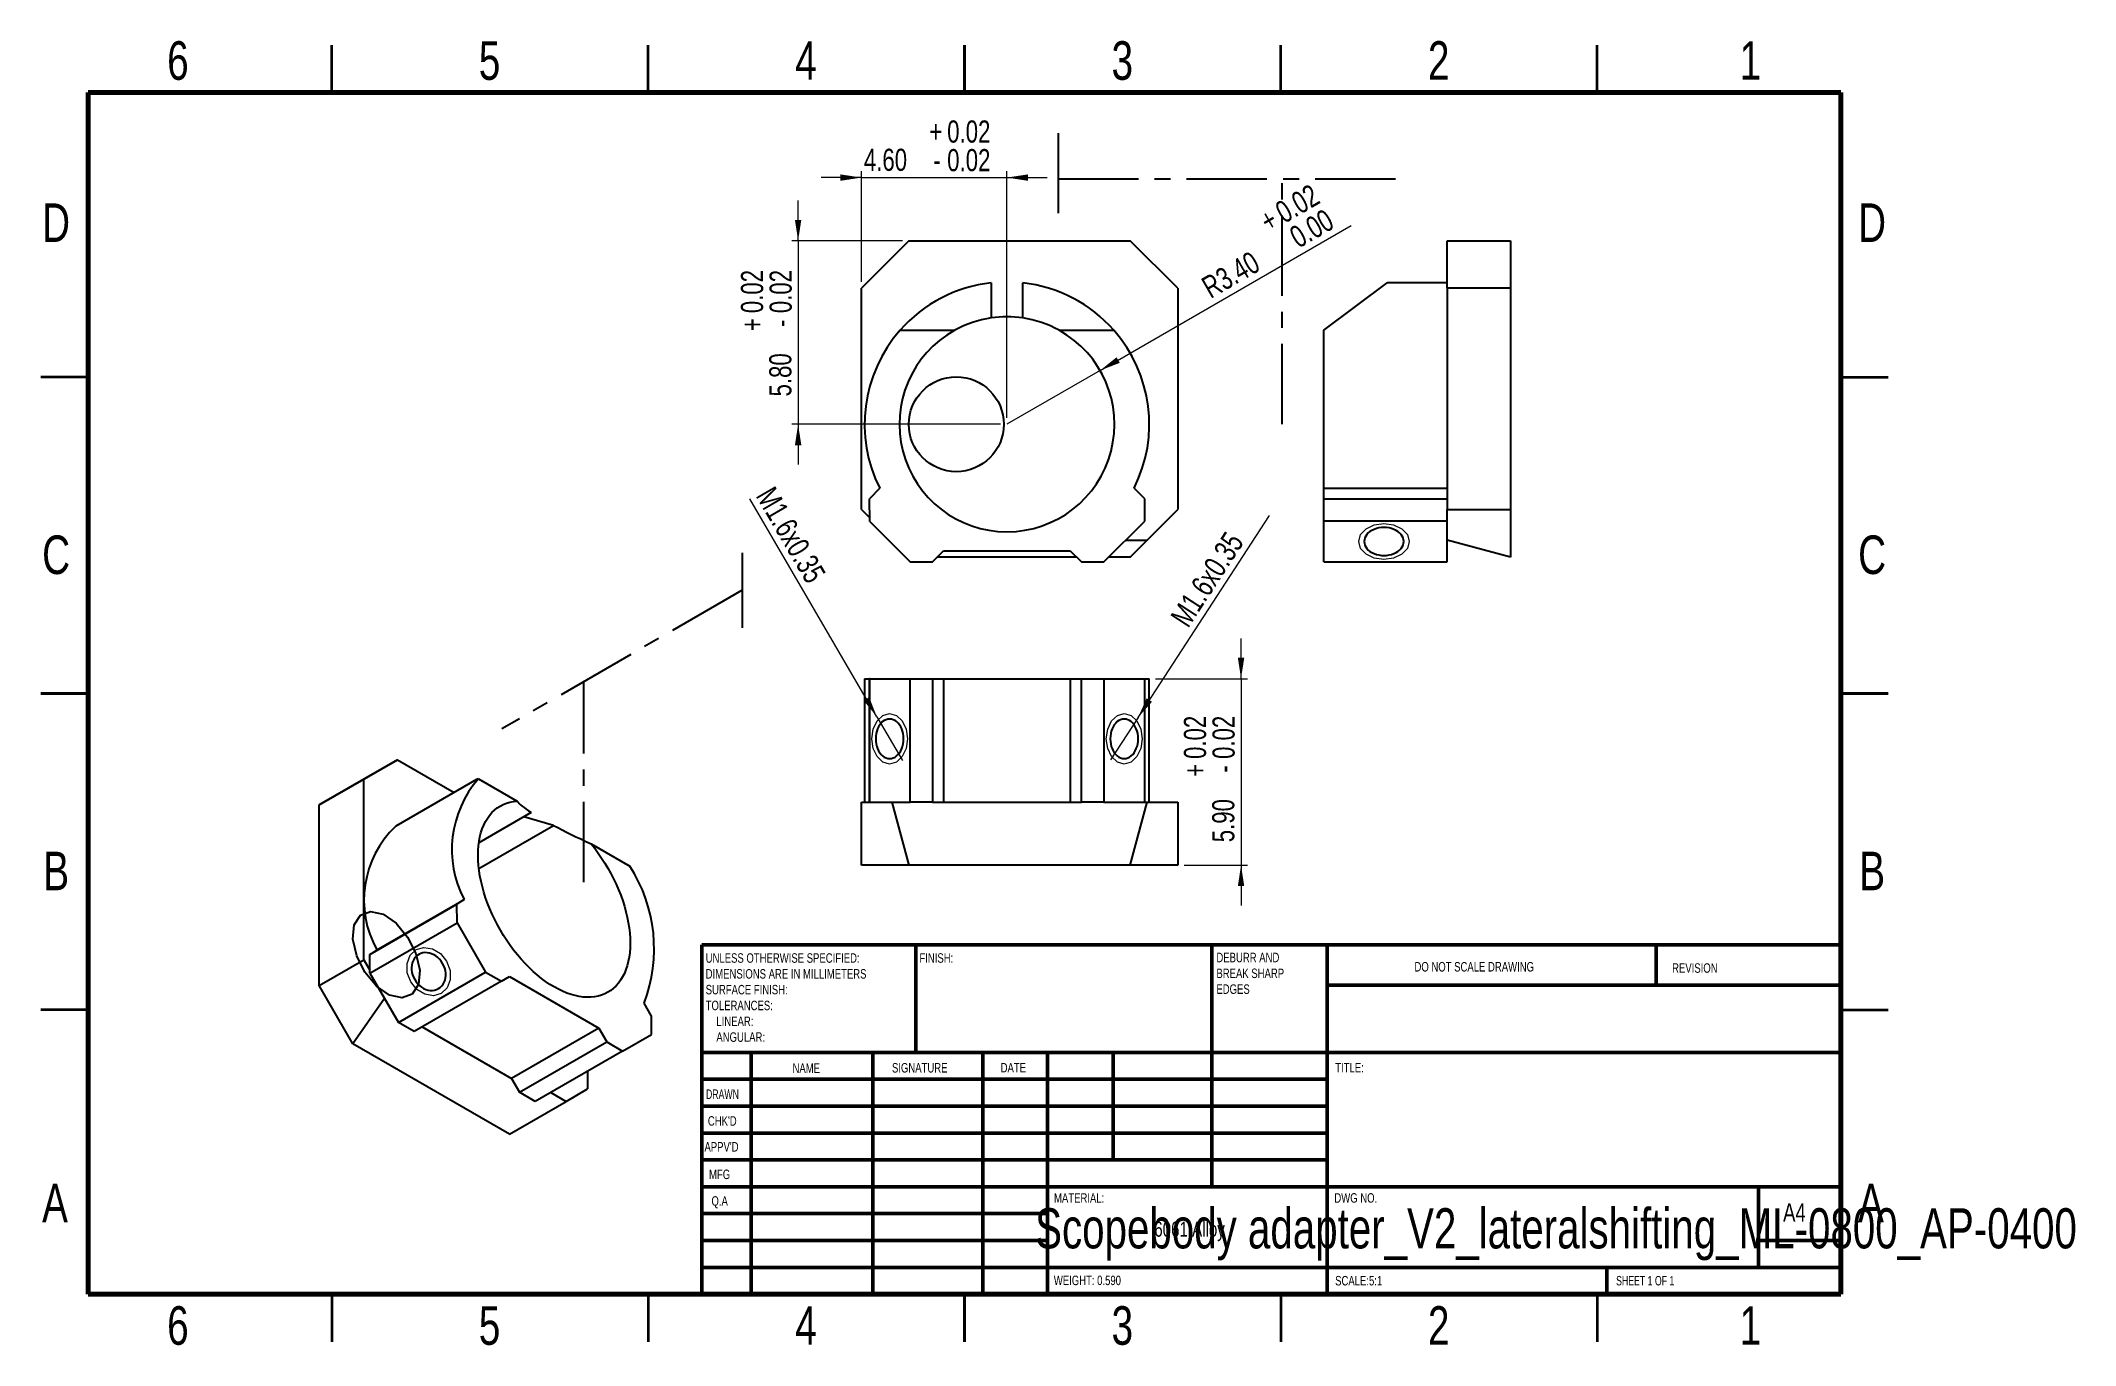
# Model space of a CAD drawing. Header units: millimetres. Extents: x 2 to 324, y 2 to 208.
import ezdxf

# ---------------------------------------------------------------- set-up
doc = ezdxf.new("R2010")
doc.units = ezdxf.units.MM
doc.linetypes.add('CENTERX2', pattern=[20.32, 12.7, -2.54, 2.54, -2.54])
doc.styles.add('SLDTEXTSTYLE0', font='TXT', dxfattribs={"width": 0.75})
doc.styles.add('SLDTEXTSTYLE1', font='TXT', dxfattribs={"width": 0.686449})
doc.styles.add('SLDTEXTSTYLE2', font='TXT', dxfattribs={"width": 0.6875})
doc.dimstyles.new('SLDDIMSTYLE0', dxfattribs={"dimtxt": 3.5, "dimasz": 3.302, "dimexe": 0, "dimexo": 0.0625, "dimgap": 0.875, "dimtad": 1, "dimlfac": 0.2, "dimrnd": 1e-09, "dimzin": 4, "dimdsep": 46, "dimtxsty": 'SLDTEXTSTYLE0', "dimsah": 1, "dimcen": 0.09, "dimadec": 0, "dimazin": 1, "dimtol": 1, "dimtp": 0.02, "dimtm": 0.02, "dimtfac": 1, "dimtmove": 0, "dimatfit": 0, "dimfxl": 0, "dimfrac": 2, "dimtolj": 1, "dimarcsym": 0})
doc.dimstyles.new('SLDDIMSTYLE1', dxfattribs={"dimtxt": 3.5, "dimasz": 3.302, "dimexe": 0, "dimexo": 0.0625, "dimgap": 0.875, "dimtad": 1, "dimlfac": 0.2, "dimrnd": 1e-09, "dimzin": 4, "dimdsep": 46, "dimtxsty": 'SLDTEXTSTYLE0', "dimsah": 1, "dimcen": 0, "dimadec": 0, "dimazin": 1, "dimtol": 1, "dimtp": 0.02, "dimtfac": 1, "dimtofl": 0, "dimtmove": 0, "dimatfit": 3, "dimfxl": 0, "dimfrac": 2, "dimtolj": 1, "dimtzin": 0, "dimarcsym": 0})
doc.dimstyles.new('SLDDIMSTYLE2', dxfattribs={"dimtxt": 3.5, "dimasz": 3.302, "dimexe": 0, "dimexo": 0.0625, "dimgap": 0.875, "dimtad": 1, "dimlfac": 0.2, "dimrnd": 1e-09, "dimzin": 12, "dimdsep": 46, "dimtxsty": 'SLDTEXTSTYLE0', "dimblk1": 'NONE', "dimsah": 1, "dimcen": 0, "dimadec": 0, "dimazin": 3, "dimtfac": 1, "dimtmove": 0, "dimatfit": 3, "dimldrblk": 'NONE', "dimfxl": 0, "dimfrac": 2, "dimtolj": 1, "dimtzin": 12, "dimarcsym": 0})

# ---------------------------------------------------------------- blocks, each defined once
blk = doc.blocks.new('SW_NOTE_0')
at = {"color": 0, "linetype": 'Continuous', "lineweight": 0, "char_height": 1.5, "attachment_point": 1, "style": 'SLDTEXTSTYLE0'}
for s, insert in [('UNLESS OTHERWISE SPECIFIED:', (0, 1.93)), ('SURFACE FINISH:', (0, -3.07)), ('DIMENSIONS ARE IN MILLIMETERS', (0, -0.57)), ('TOLERANCES:', (0, -5.57)), ('LINEAR:', (1.69, -8.07)), ('ANGULAR:', (1.69, -10.57))]:
    blk.add_mtext(s, dxfattribs=dict(at, insert=insert))
blk = doc.blocks.new('SW_NOTE_0_1')
at = {"color": 0, "linetype": 'Continuous', "lineweight": 0, "char_height": 1.5, "attachment_point": 1, "style": 'SLDTEXTSTYLE0'}
for s, insert in [('DEBURR AND', (0, 1.93)), ('BREAK SHARP', (0, -0.57)), ('EDGES', (0, -3.07))]:
    blk.add_mtext(s, dxfattribs=dict(at, insert=insert))
blk = doc.blocks.new('_D')
at = {"color": 7, "linetype": 'Continuous', "lineweight": 0}
for p, q in [((122.2, 176.56), (122.2, 182.91)), ((138.7, 176.56), (121.2, 176.56)), ((122.2, 176.56), (122.2, 147.56)), ((154.2, 147.56), (121.2, 147.56)), ((122.2, 147.56), (122.2, 141.21))]:
    blk.add_line(p, q, dxfattribs=at)
at = {"color": 7, "linetype": 'Continuous', "lineweight": 18}
for points in [[(122.2, 176.56), (122.71, 179.86), (121.7, 179.86)], [(122.2, 147.56), (121.7, 144.25), (122.71, 144.25)]]:
    blk.add_solid(points, dxfattribs=at)
at = {"color": 7, "linetype": 'Continuous', "lineweight": 18, "char_height": 3.5, "attachment_point": 1, "rotation": 90, "style": 'SLDTEXTSTYLE0'}
for s, insert in [('0.02', (113.17, 165.12)), ('0.02', (117.69, 165.12)), ('+', (113.17, 162.29)), ('-', (117.69, 162.93)), ('5.80', (117.64, 151.95))]:
    blk.add_mtext(s, dxfattribs=dict(at, insert=insert))
blk = doc.blocks.new('_D_1')
at = {"color": 7, "linetype": 'Continuous', "lineweight": 0}
for p, q in [((132.2, 186.56), (125.85, 186.56)), ((132.2, 170.06), (132.2, 187.56)), ((132.2, 186.56), (155.2, 186.56)), ((155.2, 148.56), (155.2, 187.56)), ((155.2, 186.56), (161.55, 186.56))]:
    blk.add_line(p, q, dxfattribs=at)
at = {"color": 7, "linetype": 'Continuous', "lineweight": 18}
for points in [[(132.2, 186.56), (128.9, 187.06), (128.9, 186.05)], [(155.2, 186.56), (158.51, 186.05), (158.51, 187.06)]]:
    blk.add_solid(points, dxfattribs=at)
at = {"color": 7, "linetype": 'Continuous', "lineweight": 18, "char_height": 3.5, "attachment_point": 1, "style": 'SLDTEXTSTYLE0'}
for s, insert in [('+', (142.94, 195.59)), ('0.02', (145.76, 195.59)), ('4.60', (132.59, 191.12)), ('0.02', (145.76, 191.07)), ('-', (143.58, 191.07))]:
    blk.add_mtext(s, dxfattribs=dict(at, insert=insert))
blk = doc.blocks.new('_D_2')
at = {"color": 7, "linetype": 'Continuous', "lineweight": 0}
for q in [(209.61, 178.97), (155.2, 147.56)]:
    blk.add_line((169.93, 156.06), q, dxfattribs=at)
at = {"color": 7, "linetype": 'Continuous', "lineweight": 18}
blk.add_solid([(169.93, 156.06), (173.04, 157.27), (172.53, 158.15)], dxfattribs=at)
at = {"color": 7, "linetype": 'Continuous', "lineweight": 18, "char_height": 3.5, "attachment_point": 1, "rotation": 30, "style": 'SLDTEXTSTYLE0'}
for s, insert in [('0.02', (197.26, 182.25)), ('+', (194.81, 180.84)), ('0.00', (199.52, 178.33)), ('R3.40', (185.63, 170.38))]:
    blk.add_mtext(s, dxfattribs=dict(at, insert=insert))
blk = doc.blocks.new('_D_3')
at = {"color": 7, "linetype": 'Continuous', "lineweight": 0}
for p, q in [((192.2, 107.33), (192.2, 113.68)), ((178.7, 107.33), (193.2, 107.33)), ((192.2, 107.33), (192.2, 77.83)), ((183.2, 77.83), (193.2, 77.83)), ((192.2, 77.83), (192.2, 71.48))]:
    blk.add_line(p, q, dxfattribs=at)
at = {"color": 7, "linetype": 'Continuous', "lineweight": 18}
for points in [[(192.2, 107.33), (192.71, 110.63), (191.7, 110.63)], [(192.2, 77.83), (191.7, 74.53), (192.71, 74.53)]]:
    blk.add_solid(points, dxfattribs=at)
at = {"color": 7, "linetype": 'Continuous', "lineweight": 18, "char_height": 3.5, "attachment_point": 1, "rotation": 90, "style": 'SLDTEXTSTYLE0'}
for s, insert in [('0.02', (183.17, 94.64)), ('0.02', (187.69, 94.64)), ('+', (183.17, 91.81)), ('-', (187.69, 92.45)), ('5.90', (187.64, 81.47))]:
    blk.add_mtext(s, dxfattribs=dict(at, insert=insert))
blk = doc.blocks.new('_D_4')
at = {"color": 7, "linetype": 'Continuous', "lineweight": 0}
for q in [(114.56, 135.76), (138.68, 94.38)]:
    blk.add_line((134.66, 101.29), q, dxfattribs=at)
at = {"color": 7, "linetype": 'Continuous', "lineweight": 18}
blk.add_solid([(134.66, 101.29), (133.43, 104.4), (132.55, 103.88)], dxfattribs=at)
at = {"color": 7, "linetype": 'Continuous', "lineweight": 18, "insert": (118.45, 138.02), "char_height": 3.5, "attachment_point": 1, "rotation": 300.24, "style": 'SLDTEXTSTYLE0'}
blk.add_mtext('M1.6x0.35', dxfattribs=at)
blk = doc.blocks.new('_None')
blk = doc.blocks.new('_D_5')
at = {"color": 7, "linetype": 'Continuous', "lineweight": 0}
for q in [(196.68, 133.14), (171.56, 94.48)]:
    blk.add_line((175.92, 101.19), q, dxfattribs=at)
at = {"color": 7, "linetype": 'Continuous', "lineweight": 18}
blk.add_solid([(175.92, 101.19), (178.14, 103.68), (177.29, 104.23)], dxfattribs=at)
at = {"color": 7, "linetype": 'Continuous', "lineweight": 18, "insert": (180.9, 117.11), "char_height": 3.5, "attachment_point": 1, "rotation": 56.9816, "style": 'SLDTEXTSTYLE0'}
blk.add_mtext('M1.6x0.35', dxfattribs=at)

msp = doc.modelspace()

# ---------------------------------------------------------------- linework, layer by layer
at = {"color": 7, "linetype": 'Continuous', "lineweight": 35}
for p, q in [((48.5, 200), (48.5, 207.5)), ((98.5, 200), (98.5, 207.5)), ((148.5, 207.5), (148.5, 200)), ((148.5, 200), (148.5, 207.5)), ((198.5, 200), (198.5, 207.5)), ((248.5, 200), (248.5, 207.5)), ((10, 155), (2.5, 155)), ((287, 155), (294.5, 155)), ((2.5, 105), (10, 105)), ((10, 105), (2.5, 105)), ((294.5, 105), (287, 105)), ((287, 105), (294.5, 105)), ((10, 55), (2.5, 55)), ((287, 55), (294.5, 55)), ((48.5, 10), (48.5, 2.5)), ((98.5, 10), (98.5, 2.5)), ((148.5, 2.5), (148.5, 10)), ((148.5, 10), (148.5, 2.5)), ((198.5, 10), (198.5, 2.5)), ((248.5, 10), (248.5, 2.5))]:
    msp.add_line(p, q, dxfattribs=at)
at = {"color": 7, "linetype": 'Continuous', "lineweight": 70}
for p, q in [((10, 10), (10, 200)), ((10, 200), (287, 200)), ((287, 200), (287, 10)), ((287, 10), (10, 10))]:
    msp.add_line(p, q, dxfattribs=at)
at = {"color": 7, "linetype": 'CENTERX2'}
for p, q in [((163.276, 193.607), (163.276, 179.107)), ((163.276, 186.357), (216.94, 186.357)), ((198.682, 147.557), (198.682, 186.357)), ((113.348, 127.23), (113.348, 115.39)), ((113.348, 121.31), (75.402, 99.404)), ((88.313, 75.175), (88.313, 106.857))]:
    msp.add_line(p, q, dxfattribs=at)
at = {"color": 7, "linetype": 'Continuous', "lineweight": 25}
for p, q in [((139.704, 176.557), (132.204, 169.057)), ((139.704, 176.557), (174.704, 176.557)), ((182.204, 169.057), (174.704, 176.557)), ((224.792, 169.057), (224.792, 176.557)), ((224.792, 176.557), (234.792, 176.557)), ((234.792, 176.557), (234.792, 169.057)), ((132.204, 134.057), (132.204, 169.057)), ((152.704, 169.918), (152.704, 164.372)), ((157.704, 164.372), (157.704, 169.918)), ((182.204, 169.057), (182.204, 134.057)), ((205.292, 162.418), (215.292, 169.918)), ((224.792, 169.918), (215.292, 169.918)), ((234.792, 169.057), (224.792, 169.057)), ((224.792, 169.057), (224.792, 134.057)), ((234.792, 169.057), (234.792, 134.057)), ((138.31, 162.418), (146.948, 162.418)), ((163.46, 162.418), (172.098, 162.418)), ((205.292, 137.453), (205.292, 162.418)), ((135.102, 137.449), (133.484, 135.743)), ((133.531, 132.161), (133.484, 135.743)), ((176.972, 135.789), (175.308, 137.453)), ((176.972, 132.254), (176.972, 135.789)), ((205.292, 137.453), (224.792, 137.453)), ((205.292, 135.789), (205.292, 137.453)), ((205.292, 135.789), (224.792, 135.789)), ((205.292, 132.254), (205.292, 135.789)), ((132.204, 134.057), (133.524, 132.737)), ((133.531, 132.161), (139.902, 125.79)), ((170.507, 125.789), (176.972, 132.254)), ((177.383, 129.236), (182.204, 134.057)), ((224.792, 132.254), (205.292, 132.254)), ((205.292, 125.789), (205.292, 132.254)), ((224.792, 134.057), (234.792, 134.057)), ((224.792, 129.236), (224.792, 134.057)), ((234.792, 134.057), (234.792, 126.557)), ((173.954, 129.236), (177.383, 129.236)), ((174.704, 126.557), (177.383, 129.236)), ((234.792, 126.557), (224.792, 129.236)), ((224.792, 125.789), (224.792, 129.236)), ((139.902, 125.79), (143.437, 125.79)), ((143.437, 125.79), (145.204, 127.557)), ((166.204, 126.557), (144.204, 126.557)), ((145.204, 127.557), (165.204, 127.557)), ((165.204, 127.557), (166.972, 125.789)), ((166.972, 125.789), (170.507, 125.789)), ((174.704, 126.557), (171.275, 126.557)), ((205.292, 125.789), (224.792, 125.789)), ((132.704, 107.331), (132.704, 87.831)), ((132.704, 107.331), (133.484, 107.331)), ((133.484, 87.831), (133.484, 107.331)), ((133.531, 107.331), (133.484, 107.331)), ((133.531, 87.831), (133.531, 107.331)), ((133.531, 107.331), (139.902, 107.331)), ((139.902, 87.831), (139.902, 107.331)), ((139.902, 107.331), (143.437, 107.331)), ((143.437, 107.331), (143.437, 87.831)), ((143.437, 107.331), (145.204, 107.331)), ((145.204, 107.331), (145.204, 87.831)), ((145.204, 107.331), (165.204, 107.331)), ((165.204, 107.331), (165.204, 87.831)), ((165.204, 107.331), (166.972, 107.331)), ((166.972, 87.831), (166.972, 107.331)), ((166.972, 107.331), (170.507, 107.331)), ((170.507, 107.331), (170.507, 87.831)), ((170.507, 107.331), (176.972, 107.331)), ((176.972, 87.831), (176.972, 107.331)), ((176.972, 107.331), (177.704, 107.331)), ((177.704, 87.831), (177.704, 107.331)), ((51.819, 90.442), (58.89, 94.524)), ((58.89, 94.524), (53.587, 91.461)), ((58.89, 94.524), (67.858, 89.347)), ((53.587, 91.461), (46.516, 87.379)), ((46.516, 87.379), (51.819, 90.442)), ((53.587, 62.882), (53.587, 91.461)), ((71.399, 91.391), (58.601, 84.003)), ((71.693, 91.508), (77.801, 87.982)), ((46.516, 58.8), (46.516, 87.379)), ((132.204, 77.831), (132.204, 87.831)), ((132.204, 87.831), (133.524, 87.831)), ((133.531, 87.831), (133.524, 87.831)), ((133.531, 87.831), (139.902, 87.831)), ((137.024, 87.831), (139.704, 77.831)), ((143.437, 87.831), (139.902, 87.831)), ((143.437, 87.831), (145.204, 87.831)), ((145.204, 87.831), (165.204, 87.831)), ((165.204, 87.831), (166.972, 87.831)), ((170.507, 87.831), (166.972, 87.831)), ((170.507, 87.831), (173.954, 87.831)), ((173.954, 87.831), (177.383, 87.831)), ((174.704, 77.831), (177.383, 87.831)), ((177.383, 87.831), (182.204, 87.831)), ((182.204, 87.831), (182.204, 77.831)), ((71.748, 77.302), (83.564, 84.123)), ((80.028, 86.164), (71.749, 81.385)), ((83.564, 84.123), (78.851, 85.484)), ((89.477, 81.241), (95.585, 77.715)), ((139.704, 77.831), (132.204, 77.831)), ((174.704, 77.831), (139.704, 77.831)), ((182.204, 77.831), (174.704, 77.831)), ((54.492, 63.737), (68.28, 71.697)), ((55.636, 64.47), (69.425, 72.43)), ((69.425, 72.43), (68.28, 71.697)), ((68.314, 68.752), (68.28, 71.697)), ((54.526, 60.792), (68.314, 68.752)), ((68.314, 68.752), (72.819, 60.95)), ((55.636, 64.47), (54.492, 63.737)), ((46.516, 58.8), (53.587, 62.882)), ((53.587, 62.882), (54.52, 61.266)), ((54.52, 61.266), (54.492, 63.737)), ((54.526, 60.792), (54.52, 61.266)), ((51.819, 49.615), (46.516, 58.8)), ((54.526, 60.792), (59.03, 52.99)), ((59.03, 52.99), (72.819, 60.95)), ((75.319, 59.507), (61.53, 51.547)), ((72.819, 60.95), (75.319, 59.507)), ((75.319, 59.507), (76.568, 60.228)), ((76.568, 60.228), (90.71, 52.064)), ((56.848, 56.769), (51.819, 49.615)), ((99.031, 53.983), (97.854, 56.02)), ((61.53, 51.547), (59.03, 52.99)), ((62.779, 52.268), (76.921, 44.104)), ((90.71, 52.064), (76.921, 44.104)), ((90.71, 52.064), (91.96, 49.899)), ((99.031, 51.096), (99.031, 53.983)), ((76.568, 35.328), (51.819, 49.615)), ((78.171, 41.939), (91.96, 49.899)), ((94.46, 48.456), (80.671, 40.496)), ((91.96, 49.899), (94.46, 48.456)), ((94.46, 48.456), (99.031, 51.096)), ((88.942, 45.271), (88.942, 42.472)), ((76.921, 44.104), (78.171, 41.939)), ((80.671, 40.496), (78.171, 41.939)), ((83.109, 41.903), (85.534, 40.504)), ((85.534, 40.504), (88.942, 42.472)), ((76.568, 35.328), (85.534, 40.504))]:
    msp.add_line(p, q, dxfattribs=at)
at = {"color": 7, "linetype": 'Continuous', "lineweight": 50}
for p, q in [((107, 65.25), (287, 65.25)), ((107, 65.25), (107, 10)), ((140.8, 48.25), (140.8, 65.25)), ((187.6, 65.25), (187.6, 27)), ((205.8, 65.25), (205.8, 10)), ((257.8, 58.875), (257.8, 65.25)), ((287, 58.875), (205.8, 58.875)), ((287, 48.25), (107, 48.25)), ((114.8, 48.25), (114.8, 10)), ((133.991, 48.25), (133.991, 10)), ((151.399, 48.25), (151.399, 10)), ((161.6, 10), (161.6, 48.25)), ((172, 31.25), (172, 48.25)), ((205.8, 44), (107, 44)), ((205.8, 39.75), (107, 39.75)), ((205.8, 35.5), (107, 35.5)), ((205.8, 31.25), (107, 31.25)), ((161.6, 27), (107, 27)), ((161.6, 27), (287, 27)), ((274, 14.25), (274, 27)), ((161.6, 22.75), (107, 22.75)), ((161.6, 18.5), (107, 18.5)), ((287, 18.5), (274, 18.5)), ((107, 14.25), (287, 14.25)), ((250, 10), (250, 14.25))]:
    msp.add_line(p, q, dxfattribs=at)
at = {"color": 7, "linetype": 'Continuous', "lineweight": 18, "flags": 128}
for points in [[(218.792, 129.021), (218.487, 127.939), (217.62, 127.021), (216.322, 126.408), (214.792, 126.193), (213.261, 126.408), (211.963, 127.021), (211.096, 127.939), (210.792, 129.021), (211.096, 130.104), (211.963, 131.021), (213.261, 131.634), (214.792, 131.85), (216.322, 131.634), (217.62, 131.021), (218.487, 130.104), (218.792, 129.021)], [(136.67, 93.831), (135.587, 94.136), (134.67, 95.003), (134.056, 96.3), (133.841, 97.831), (134.056, 99.362), (134.67, 100.659), (135.587, 101.527), (136.67, 101.831), (137.752, 101.527), (138.67, 100.659), (139.283, 99.362), (139.498, 97.831), (139.283, 96.3), (138.67, 95.003), (137.752, 94.136), (136.67, 93.831)], [(173.739, 93.831), (172.657, 94.136), (171.739, 95.003), (171.126, 96.3), (170.911, 97.831), (171.126, 99.362), (171.739, 100.659), (172.657, 101.527), (173.739, 101.831), (174.822, 101.527), (175.739, 100.659), (176.353, 99.362), (176.568, 97.831), (176.353, 96.3), (175.739, 95.003), (174.822, 94.136), (173.739, 93.831)], [(60.987, 59.398), (60.437, 60.848), (60.401, 62.326), (60.886, 63.606), (61.816, 64.495), (63.05, 64.856), (64.401, 64.635), (65.663, 63.865), (66.644, 62.664), (67.194, 61.214), (67.23, 59.736), (66.746, 58.455), (65.816, 57.567), (64.581, 57.206), (63.23, 57.427), (61.968, 58.197), (60.987, 59.398)]]:
    msp.add_lwpolyline(points, dxfattribs=at)
at = {"color": 7, "linetype": 'Continuous', "lineweight": 25, "flags": 128}
for points in [[(214.792, 131.231), (214.384, 131.212), (213.983, 131.156), (213.596, 131.063), (213.229, 130.935), (212.889, 130.774), (212.582, 130.584), (212.312, 130.366), (212.085, 130.126), (211.904, 129.867), (211.773, 129.593), (211.693, 129.31), (211.667, 129.021), (211.693, 128.733), (211.773, 128.449), (211.904, 128.176), (212.085, 127.916), (212.312, 127.676), (212.582, 127.459), (212.889, 127.268), (213.229, 127.108), (213.596, 126.98), (213.983, 126.887), (214.384, 126.83), (214.792, 126.812), (215.199, 126.83), (215.6, 126.887), (215.987, 126.98), (216.354, 127.108), (216.694, 127.268), (217.001, 127.459), (217.271, 127.676), (217.498, 127.916), (217.679, 128.176), (217.81, 128.449), (217.89, 128.733), (217.917, 129.021), (217.89, 129.31), (217.81, 129.593), (217.679, 129.867), (217.498, 130.126), (217.271, 130.366), (217.001, 130.584), (216.694, 130.774), (216.354, 130.935), (215.987, 131.063), (215.6, 131.156), (215.199, 131.212), (214.792, 131.231)], [(138.879, 97.831), (138.86, 98.239), (138.804, 98.64), (138.711, 99.027), (138.583, 99.394), (138.423, 99.733), (138.232, 100.041), (138.015, 100.31), (137.774, 100.537), (137.515, 100.718), (137.241, 100.85), (136.958, 100.929), (136.67, 100.956), (136.381, 100.929), (136.098, 100.85), (135.824, 100.718), (135.565, 100.537), (135.324, 100.31), (135.107, 100.041), (134.917, 99.733), (134.756, 99.394), (134.628, 99.027), (134.535, 98.64), (134.479, 98.239), (134.46, 97.831), (134.479, 97.423), (134.535, 97.022), (134.628, 96.635), (134.756, 96.269), (134.917, 95.929), (135.107, 95.621), (135.324, 95.352), (135.565, 95.125), (135.824, 94.944), (136.098, 94.813), (136.381, 94.733), (136.67, 94.706), (136.958, 94.733), (137.241, 94.813), (137.515, 94.944), (137.774, 95.125), (138.015, 95.352), (138.232, 95.621), (138.423, 95.929), (138.583, 96.269), (138.711, 96.635), (138.804, 97.022), (138.86, 97.423), (138.879, 97.831)], [(175.949, 97.831), (175.93, 98.239), (175.874, 98.64), (175.781, 99.027), (175.653, 99.394), (175.492, 99.733), (175.302, 100.041), (175.085, 100.31), (174.844, 100.537), (174.585, 100.718), (174.311, 100.85), (174.028, 100.929), (173.739, 100.956), (173.451, 100.929), (173.167, 100.85), (172.894, 100.718), (172.635, 100.537), (172.394, 100.31), (172.177, 100.041), (171.986, 99.733), (171.826, 99.394), (171.698, 99.027), (171.605, 98.64), (171.549, 98.239), (171.53, 97.831), (171.549, 97.423), (171.605, 97.022), (171.698, 96.635), (171.826, 96.269), (171.986, 95.929), (172.177, 95.621), (172.394, 95.352), (172.635, 95.125), (172.894, 94.944), (173.167, 94.813), (173.451, 94.733), (173.739, 94.706), (174.028, 94.733), (174.311, 94.813), (174.585, 94.944), (174.844, 95.125), (175.085, 95.352), (175.302, 95.621), (175.492, 95.929), (175.653, 96.269), (175.781, 96.635), (175.874, 97.022), (175.93, 97.423), (175.949, 97.831)], [(89.477, 81.241), (90.056, 80.51), (90.616, 79.754), (91.153, 78.974), (91.667, 78.174), (92.156, 77.357), (92.617, 76.524), (93.051, 75.678), (93.455, 74.822), (93.829, 73.959), (94.17, 73.091), (94.478, 72.222), (94.752, 71.353), (94.991, 70.487), (95.195, 69.628), (95.362, 68.778), (95.493, 67.939), (95.586, 67.115), (95.642, 66.308), (95.66, 65.519), (95.64, 64.753), (95.582, 64.011), (95.488, 63.296), (95.355, 62.609), (95.186, 61.954), (94.981, 61.331), (94.74, 60.744), (94.464, 60.193), (94.155, 59.681), (93.812, 59.209), (93.437, 58.779), (93.032, 58.392), (92.597, 58.049), (92.133, 57.751), (91.643, 57.5), (91.128, 57.296), (90.59, 57.139), (90.03, 57.031), (89.449, 56.971), (88.85, 56.96), (88.235, 56.997), (87.606, 57.083), (86.964, 57.218), (86.312, 57.4), (85.651, 57.63), (84.984, 57.907), (84.312, 58.229), (83.639, 58.596), (82.965, 59.006), (82.294, 59.459), (81.627, 59.953), (80.966, 60.486), (80.314, 61.057), (79.672, 61.664), (79.042, 62.304), (78.427, 62.977), (77.829, 63.679), (77.248, 64.409), (76.688, 65.165), (76.149, 65.943), (75.634, 66.742), (75.144, 67.559), (74.681, 68.391), (74.246, 69.236), (73.841, 70.092), (73.466, 70.955), (73.123, 71.822), (72.813, 72.692), (72.538, 73.561), (72.297, 74.427), (72.091, 75.286), (71.922, 76.137), (71.79, 76.976), (71.695, 77.801), (71.638, 78.609), (71.618, 79.398), (71.636, 80.166), (71.692, 80.909), (71.785, 81.626), (71.915, 82.313), (72.083, 82.971), (72.286, 83.595), (72.526, 84.184), (72.8, 84.736), (73.108, 85.25), (73.449, 85.724), (73.823, 86.156), (74.227, 86.545), (74.66, 86.89), (75.122, 87.19), (75.611, 87.443), (76.125, 87.65), (76.662, 87.809), (77.222, 87.919), (77.801, 87.982)], [(65.378, 58.325), (65.653, 58.514), (65.897, 58.747), (66.105, 59.019), (66.274, 59.325), (66.4, 59.66), (66.483, 60.019), (66.52, 60.395), (66.511, 60.782), (66.455, 61.174), (66.354, 61.563), (66.21, 61.942), (66.025, 62.307), (65.803, 62.649), (65.546, 62.964), (65.259, 63.245), (64.948, 63.489), (64.618, 63.69), (64.273, 63.847), (63.921, 63.955), (63.567, 64.012), (63.218, 64.019), (62.878, 63.975), (62.555, 63.881), (62.253, 63.737), (61.978, 63.548), (61.734, 63.315), (61.526, 63.043), (61.358, 62.737), (61.231, 62.401), (61.148, 62.043), (61.111, 61.666), (61.121, 61.279), (61.176, 60.888), (61.277, 60.499), (61.421, 60.119), (61.606, 59.755), (61.829, 59.413), (62.086, 59.098), (62.372, 58.817), (62.683, 58.573), (63.014, 58.371), (63.358, 58.215), (63.71, 58.107), (64.064, 58.049), (64.414, 58.042), (64.753, 58.087), (65.076, 58.181), (65.378, 58.325)]]:
    msp.add_lwpolyline(points, dxfattribs=at)
at = {"color": 7, "linetype": 'Continuous', "flags": 128}
msp.add_lwpolyline([(62.194, 58.982), (61.215, 57.443), (59.612, 56.856), (57.631, 57.311), (55.572, 58.739), (53.749, 60.923), (52.44, 63.529), (51.844, 66.161), (52.051, 68.419), (53.03, 69.958), (54.633, 70.545), (56.614, 70.09), (58.673, 68.662), (60.496, 66.479), (61.805, 63.873), (62.401, 61.24), (62.194, 58.982)], dxfattribs=at)
at = {"color": 7, "linetype": 'Continuous'}
msp.add_circle((147.204, 147.557), 7.5, dxfattribs=at)
at = {"color": 7, "linetype": 'Continuous', "lineweight": 25}
for centre, radius, start, end in [((155.204, 147.557), 22.5, 96.37937, 138.66392), ((155.204, 147.557), 22.5, 41.33608, 83.62063), ((155.204, 147.557), 17, 98.45652, 119.05456), ((155.204, 147.557), 17, 81.54348, 98.45652), ((155.204, 147.557), 17, 60.94544, 81.54348), ((155.204, 147.557), 22.5, 138.66392, 206.69384), ((155.204, 147.557), 17, 119.05456, 60.94544), ((155.204, 147.557), 22.5, 333.31673, 41.33608), ((84.465, 80.315), 16.982, 138.77096, 207.6683), ((69.682, 72.329), 16.095, 133.50688, 209.23031), ((75.406, 64.638), 24.046, 338.99902, 32.94562)]:
    msp.add_arc(centre, radius, start, end, dxfattribs=at)
for major_axis, start_param, end_param in [((26.486, -10.575), 2.9835094, 3.0475381), ((20.012, -7.99), 3.3257572, 3.6852609), ((20.012, -7.99), 3.9804491, 4.3399528)]:
    msp.add_ellipse((97.65, 80.565), major_axis=major_axis, ratio=0.119714, start_param=start_param, end_param=end_param, dxfattribs=at)

# ---------------------------------------------------------------- block references
at = {"color": 7, "linetype": 'Continuous', "lineweight": 0}
for name, p in [('SW_NOTE_0', (107.594, 61.987)), ('SW_NOTE_0_1', (188.309, 62.069))]:
    msp.add_blockref(name, p, dxfattribs=at)

# ---------------------------------------------------------------- texts
for s, insert, char_height, attachment_point, style in [('6', (24.189, 208.114), 6.096, 2, 'SLDTEXTSTYLE0'), ('5', (73.439, 208.114), 6.096, 2, 'SLDTEXTSTYLE0'), ('4', (123.439, 208.114), 6.096, 2, 'SLDTEXTSTYLE0'), ('3', (173.439, 208.114), 6.096, 2, 'SLDTEXTSTYLE0'), ('2', (223.439, 208.114), 6.096, 2, 'SLDTEXTSTYLE0'), ('1', (272.689, 208.114), 6.096, 2, 'SLDTEXTSTYLE0'), ('D', (4.93, 182.476), 6.096, 2, 'SLDTEXTSTYLE0'), ('D', (291.93, 182.476), 6.096, 2, 'SLDTEXTSTYLE0'), ('C', (4.937, 129.976), 6.096, 2, 'SLDTEXTSTYLE0'), ('C', (291.937, 129.976), 6.096, 2, 'SLDTEXTSTYLE0'), ('B', (4.953, 79.976), 6.096, 2, 'SLDTEXTSTYLE0'), ('B', (291.953, 79.976), 6.096, 2, 'SLDTEXTSTYLE0'), ('FINISH:', (141.371, 63.919), 1.5, 1, 'SLDTEXTSTYLE0'), ('DO NOT SCALE DRAWING', (219.615, 62.533), 1.5, 1, 'SLDTEXTSTYLE0'), ('REVISION', (260.328, 62.335), 1.5, 1, 'SLDTEXTSTYLE0'), ('NAME', (121.322, 46.501), 1.5, 1, 'SLDTEXTSTYLE0'), ('SIGNATURE', (137.034, 46.562), 1.5, 1, 'SLDTEXTSTYLE0'), ('DATE', (154.215, 46.576), 1.5, 1, 'SLDTEXTSTYLE0'), ('TITLE:', (207.09, 46.576), 1.5, 1, 'SLDTEXTSTYLE0'), ('DRAWN', (107.643, 42.385), 1.5, 1, 'SLDTEXTSTYLE1'), ("CHK'D", (107.939, 38.162), 1.5, 1, 'SLDTEXTSTYLE0'), ("APPV'D", (107.402, 34.066), 1.5, 1, 'SLDTEXTSTYLE0'), ('MFG', (108.124, 29.716), 1.5, 1, 'SLDTEXTSTYLE0'), ('A', (4.757, 27.476), 6.096, 2, 'SLDTEXTSTYLE0'), ('MATERIAL:', (162.646, 25.986), 1.5, 1, 'SLDTEXTSTYLE0'), ('DWG NO.', (206.953, 25.986), 1.5, 1, 'SLDTEXTSTYLE0'), ('A', (291.757, 27.476), 6.096, 2, 'SLDTEXTSTYLE0'), ('Q.A', (108.509, 25.505), 1.5, 1, 'SLDTEXTSTYLE0'), ('Scopebody adapter_V2_lateralshifting_ML-0800_AP-0400', (241.979, 23.607), 6.35, 2, 'SLDTEXTSTYLE0'), ('A4', (277.871, 24.406), 2.9104, 1, 'SLDTEXTSTYLE0'), ('6061 Alloy', (184.065, 21.486), 2.3813, 2, 'SLDTEXTSTYLE0'), ('WEIGHT: 0.590', (162.618, 12.949), 1.4986, 1, 'SLDTEXTSTYLE0'), ('SCALE:5:1', (207.074, 12.9), 1.5, 1, 'SLDTEXTSTYLE0'), ('SHEET 1 OF 1', (251.478, 12.9), 1.5, 1, 'SLDTEXTSTYLE2'), ('6', (24.189, 8.114), 6.096, 2, 'SLDTEXTSTYLE0'), ('5', (73.439, 8.114), 6.096, 2, 'SLDTEXTSTYLE0'), ('4', (123.439, 8.114), 6.096, 2, 'SLDTEXTSTYLE0'), ('3', (173.439, 8.114), 6.096, 2, 'SLDTEXTSTYLE0'), ('2', (223.439, 8.114), 6.096, 2, 'SLDTEXTSTYLE0'), ('1', (272.689, 8.114), 6.096, 2, 'SLDTEXTSTYLE0')]:
    msp.add_mtext(s, dxfattribs=dict(at, insert=insert, char_height=char_height, attachment_point=attachment_point, style=style))

# ---------------------------------------------------------------- dimensions: what is measured, and where the dimension line sits
at = {"color": 7, "linetype": 'Continuous', "lineweight": 18}
dim = msp.add_linear_dim(base=(155.204, 186.557), p1=(132.204, 169.057), p2=(155.204, 147.557), dimstyle='SLDDIMSTYLE0', dxfattribs=at)
dim.commit()
dim.dimension.update_dxf_attribs({"geometry": '_D_1', "text_midpoint": (143.704, 186.557), "dimtype": 160})
dim = msp.add_radius_dim(center=(155.204, 147.557), mpoint=(169.926, 156.057), dimstyle='SLDDIMSTYLE1', dxfattribs=at)
dim.commit()
dim.dimension.update_dxf_attribs({"geometry": '_D_2', "text_midpoint": (198.933, 172.804), "dimtype": 164})
for base, p1, p2, picture, middle in [((122.204, 147.557), (139.704, 176.557), (155.204, 147.557), '_D', (122.204, 163.061)), ((192.204, 77.831), (177.704, 107.331), (182.204, 77.831), '_D_3', (192.204, 92.581))]:
    dim = msp.add_linear_dim(base=base, p1=p1, p2=p2, angle=90, dimstyle='SLDDIMSTYLE0', dxfattribs=at)
    dim.commit()
    dim.dimension.update_dxf_attribs({"geometry": picture, "text_midpoint": middle, "dimtype": 160})
for p1, p2, picture, middle in [((138.684, 94.375), (134.655, 101.287), '_D_4', (120.053, 126.335)), ((171.56, 94.477), (175.919, 101.185), '_D_5', (190.746, 124))]:
    dim = msp.add_diameter_dim_2p(p1=p1, p2=p2, text='M1.6x0.35', dimstyle='SLDDIMSTYLE2', override={"dimpost": '<>'}, dxfattribs=at)
    dim.commit()
    dim.dimension.update_dxf_attribs({"geometry": picture, "text_midpoint": middle, "dimtype": 163})

doc.saveas('drawing.dxf')
